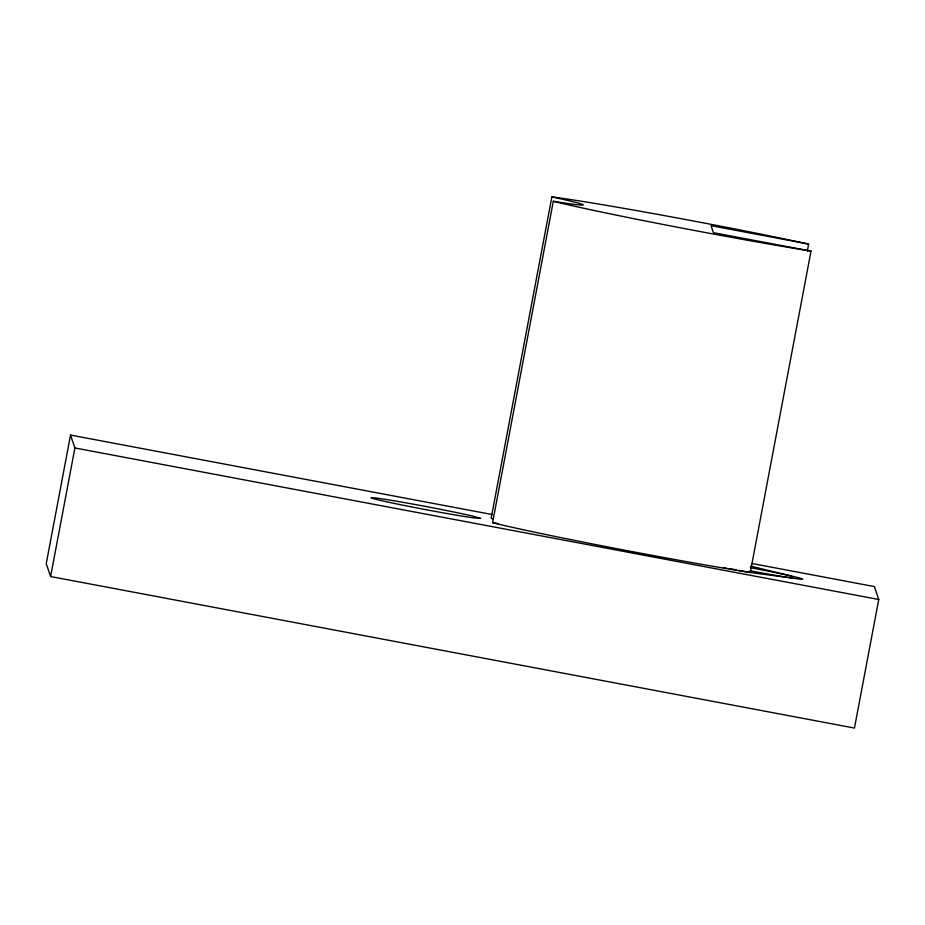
<?xml version="1.0" encoding="UTF-8"?>
<svg xmlns="http://www.w3.org/2000/svg" width="925" height="925" viewBox="0 0 925 925"><rect width="100%" height="100%" fill="white"/><g stroke="black" fill="none" stroke-linecap="round" stroke-linejoin="round"><path stroke-width="1.39" d="M492.354 514.566L70.543 435.062L46.25 563.626L50.609 576.541L854.457 728.067L878.75 599.493L874.391 586.589L752.245 563.556M50.609 576.541L74.902 447.966L70.543 435.062M807.305 251.149L808.647 244.073A163.621 4.567 10.7 0 0 556.087 197.43L551.855 196.933L491.129 518.358L493.383 518.832M792.355 578.079L750.279 572.517A163.621 4.567 10.7 0 1 497.026 523.816L492.586 522.683L553.312 201.257L555.532 201.627A98.177 2.74 10.7 0 0 554.11 197.407L551.855 196.933M553.312 201.257L557.763 202.39A163.621 4.567 10.7 0 0 811.017 251.091L750.279 572.517L738.971 570.39M492.586 522.683L494.806 523.053A98.177 2.74 10.7 0 0 497.916 523.538M808.647 244.073L711.036 225.677L713.418 232.695L811.017 251.091M723.408 567.453L726.241 567.985M729.062 568.528L736.138 569.858M74.902 447.966L878.75 599.493M750.638 566.112L791.696 576.125M749.944 570.748A55.627 1.549 10.7 0 0 787.013 577.269L795.581 578.564A55.627 1.549 10.7 0 0 795.003 576.876L786.204 574.887A55.627 1.549 10.7 0 0 750.233 567.649M480.549 518.393L473.507 517.85A55.627 1.549 10.7 0 1 391.183 502.761A55.627 1.549 10.7 0 1 390.315 500.171A55.627 1.549 10.7 0 1 472.941 516.162L480.549 518.393"/></g></svg>
